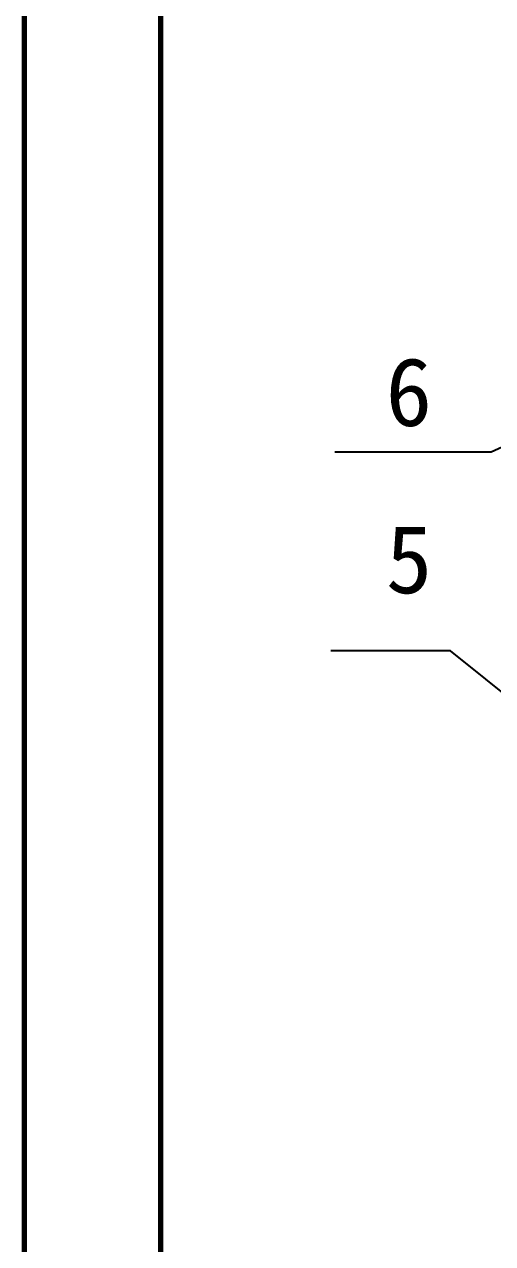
# Model space of a CAD drawing. Header units: millimetres. Extents: x 1899 to 10309, y 746 to 12636.
# Drawn here: x 1899 to 2585, y 7216 to 9000 of the extents above; entities that cross this region are included whole.
import ezdxf

# ---------------------------------------------------------------- set-up
doc = ezdxf.new("R2010")
doc.units = ezdxf.units.MM
doc.layers.add('图幅线', color=4, linetype='Continuous', lineweight=70)
doc.layers.add('细实线', color=2, linetype='Continuous', lineweight=25)
doc.styles.get("Standard").update_dxf_attribs({"font": 'simfang.ttf'})

msp = doc.modelspace()

# ---------------------------------------------------------------- linework, layer by layer
at = {"layer": '图幅线'}
for points in [[(1899.461, 12635.908), (10309.461, 12635.908), (10309.461, 745.908), (1899.461, 745.908)], [(2099.461, 12435.908), (10109.461, 12435.908), (10109.461, 945.908), (2099.461, 945.908)]]:
    msp.add_lwpolyline(points, close=True, dxfattribs=at)
at = {"layer": '细实线'}
for p, q in [((3303.954, 8707.512), (2583.115, 8373.644)), ((2583.115, 8373.644), (2353.989, 8373.644)), ((2523.697, 8082.919), (2348.289, 8082.919)), ((2879.83, 7796.112), (2523.697, 8082.919))]:
    msp.add_line(p, q, dxfattribs=at)

# ---------------------------------------------------------------- texts
at = {"layer": '细实线', "char_height": 100, "attachment_point": 1}
for s, insert in [('6', (2428.514, 8512.087)), ('5', (2428.876, 8267.34))]:
    msp.add_mtext_dynamic_manual_height_columns(s, width=311.31022, gutter_width=12.5, heights=[0], dxfattribs=dict(at, insert=insert))

doc.saveas('drawing.dxf')
